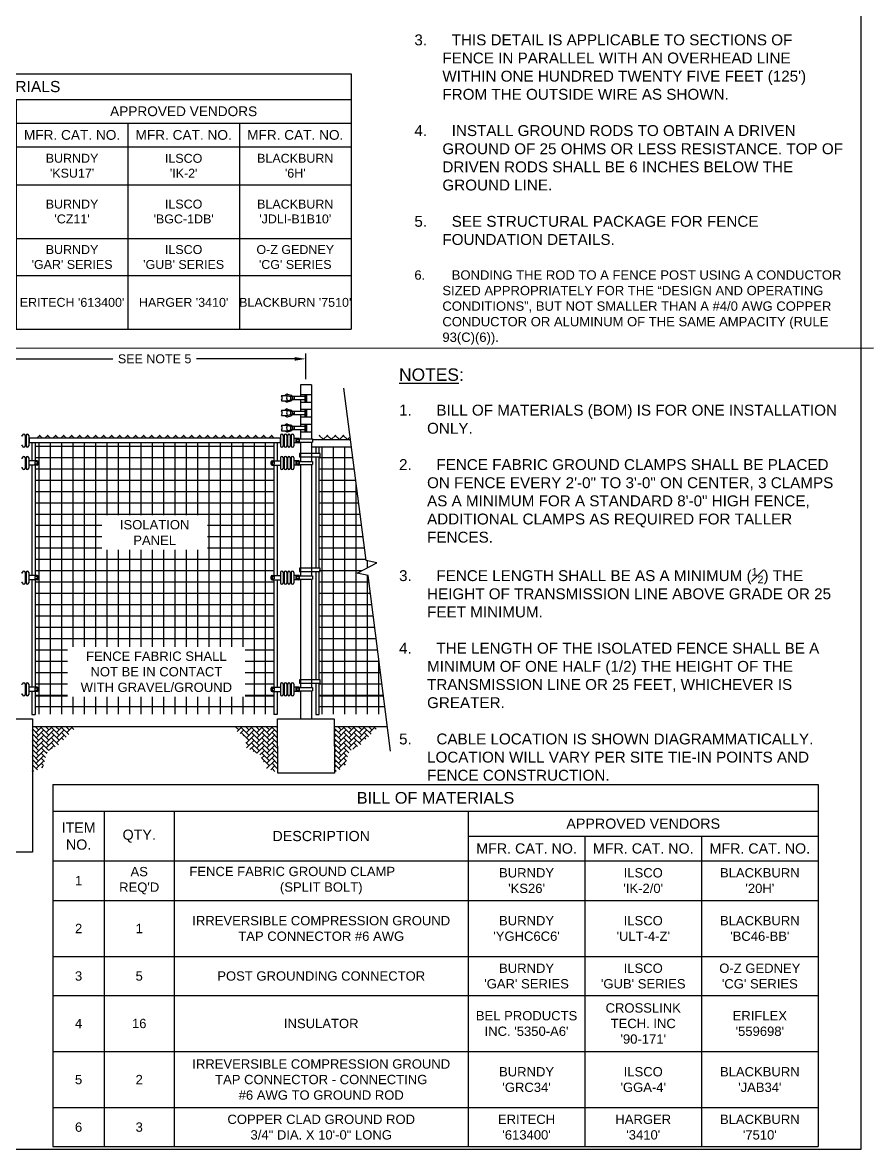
# Model space of a CAD drawing. Header units: feet. Extents: x -17 to 155, y -41 to 44.
# Drawn here: x 23.02 to 32.55, y -0.74 to 11.89 of the extents above; entities that cross this region are included whole.
import ezdxf

# ---------------------------------------------------------------- set-up
doc = ezdxf.new("R2010")
doc.units = ezdxf.units.FT
doc.header["$MEASUREMENT"] = 0
doc.layers.get('Defpoints').update_dxf_attribs({"color": 5})
for name, color, linetype in [('E-DETL', 7, 'Continuous'), ('G-ANNO-DIMS', 1, 'Continuous'), ('G-ANNO-TEXT', 1, 'Continuous'), ('G-BRDR', 5, 'Continuous')]:
    doc.layers.add(name, color=color, linetype=linetype)
doc.styles.add('NEI-A', font='arial.ttf')
doc.styles.add('ROMANS', font='arial.ttf')
doc.dimstyles.new('NEI-A', dxfattribs={"dimtxt": 0.1, "dimasz": 0.125, "dimexe": 0.0625, "dimexo": 0.0625, "dimgap": 0.0625, "dimtad": 0, "dimtih": 1, "dimtoh": 1, "dimdec": 4, "dimzin": 3, "dimdsep": 46, "dimlunit": 4, "dimtxsty": 'NEI-A', "dimcen": 0, "dimadec": 0, "dimazin": 0, "dimtfac": 0.75, "dimtdec": 4, "dimtofl": 0, "dimtmove": 0, "dimatfit": 3, "dimfxl": 1, "dimfrac": 1, "dimtolj": 1, "dimtzin": 0, "dimarcsym": 0})
pattern_1 = [(0, (-1.26273, -4.01569), (0, 0.1267852), []), (90, (-1.26273, -4.01569), (-0.1267852, 8e-18), [])]
pattern_2 = [(45, (1.314227, 9.669623), (5e-18, 0.05737644), [0.1217138, -0.04057127]), (135, (1.342915, 9.69831), (5e-18, 0.05737644), [0.1217138, -0.04057127])]

# ---------------------------------------------------------------- blocks, each defined once
blk = doc.blocks.new('*D9')
at = {"layer": 'Defpoints', "color": 0, "transparency": 16777216}
for p in [(26.193, 8.119), (22.805, 7.827), (26.193, 7.827)]:
    blk.add_point(p, dxfattribs=at)
at = {"layer": 'G-ANNO-DIMS', "color": 0, "lineweight": -2, "transparency": 16777216}
for p, q in [((22.805, 7.89), (22.805, 8.181)), ((22.93, 8.119), (24.031, 8.119)), ((26.068, 8.119), (24.967, 8.119)), ((26.193, 7.89), (26.193, 8.181))]:
    blk.add_line(p, q, dxfattribs=at)
at = {"layer": 'G-ANNO-DIMS', "color": 0, "transparency": 16777216}
for points in [[(22.93, 8.139), (22.93, 8.098), (22.805, 8.119)], [(26.068, 8.139), (26.068, 8.098), (26.193, 8.119)]]:
    blk.add_solid(points, dxfattribs=at)
at = {"layer": 'G-ANNO-DIMS', "color": 0, "transparency": 16777216, "insert": (24.499, 8.119), "char_height": 0.1, "attachment_point": 5, "style": 'NEI-A'}
blk.add_mtext('\\A1;SEE NOTE 5', dxfattribs=at)
blk = doc.blocks.new('*T46')
at = {"layer": 'G-ANNO-TEXT', "color": 0, "linetype": 'ByBlock', "lineweight": -2, "transparency": 16777216}
for p, q in [((0, 0), (8.573, 0)), ((0, 0), (0, -4.057)), ((8.573, 0), (8.573, -4.057)), ((0, -0.3), (8.573, -0.3)), ((0.575, -0.3), (0.575, -4.057)), ((1.359, -0.3), (1.359, -4.057)), ((4.652, -0.3), (4.652, -4.057)), ((4.652, -0.578), (8.573, -0.578)), ((5.959, -0.578), (5.959, -4.057)), ((7.266, -0.578), (7.266, -4.057)), ((0, -0.856), (8.573, -0.856)), ((0, -1.299), (8.573, -1.299)), ((0, -1.928), (8.573, -1.928)), ((0, -2.364), (8.573, -2.364)), ((0, -2.991), (8.573, -2.991)), ((0, -3.62), (8.573, -3.62)), ((0, -4.057), (8.573, -4.057))]:
    blk.add_line(p, q, dxfattribs=at)
at = {"layer": 'G-ANNO-TEXT', "color": 0, "transparency": 16777216, "attachment_point": 5, "style": 'NEI-A'}
for s, insert, char_height, width in [('BILL OF MATERIALS', (4.286, -0.15), 0.13068, 8.44727), ('ITEM\\PNO.', (0.288, -0.578), 0.1144, 0.44955), ('QTY.', (0.967, -0.578), 0.1144, 0.65864), ('APPROVED VENDORS', (6.613, -0.439), 0.11437, 3.795), ('DESCRIPTION', (3.006, -0.578), 0.11437, 3.16773), ('MFR. CAT. NO.', (5.306, -0.717), 0.11437, 1.24148), ('MFR. CAT. NO.', (6.613, -0.717), 0.11437, 1.24148), ('MFR. CAT. NO.', (7.919, -0.717), 0.11437, 1.24148), ("AS\\PREQ'D", (0.967, -1.077), 0.1045, 0.71875), ('FENCE FABRIC GROUND CLAMP                 (SPLIT BOLT)', (3.006, -1.077), 0.10455, 3.22784), ("BURNDY\\P'KS26'", (5.306, -1.077), 0.1045, 1.24148), ("ILSCO\\P'IK-2/0'", (6.613, -1.077), 0.1045, 1.24148), ("BLACKBURN\\P'20H'", (7.919, -1.077), 0.1045, 1.24148), ('1', (0.288, -1.077), 0.105, 0.50966), ('\\A1;IRREVERSIBLE COMPRESSION GROUND\\PTAP CONNECTOR #6 AWG', (3.006, -1.613), 0.10455, 3.22784), ("BURNDY\\P'YGHC6C6'", (5.306, -1.613), 0.1045, 1.24148), ("ILSCO\\P'ULT-4-Z'", (6.613, -1.613), 0.1045, 1.24148), ("BLACKBURN\\P'BC46-BB'", (7.919, -1.613), 0.1045, 1.24148), ('2', (0.288, -1.613), 0.105, 0.50966), ('1', (0.967, -1.613), 0.105, 0.71875), ("BURNDY\\P'GAR' SERIES", (5.306, -2.146), 0.10455, 1.24148), ("ILSCO\\P'GUB' SERIES", (6.613, -2.146), 0.10455, 1.24148), ("O-Z GEDNEY\\P'CG' SERIES", (7.919, -2.146), 0.10455, 1.24148), ('3', (0.288, -2.146), 0.105, 0.50966), ('5', (0.967, -2.146), 0.105, 0.71875), ('POST GROUNDING CONNECTOR', (3.006, -2.146), 0.10455, 3.22784), ("CROSSLINK TECH. INC\\P'90-171'", (6.613, -2.678), 0.10455, 1.24148), ('4', (0.288, -2.678), 0.105, 0.50966), ('16', (0.967, -2.678), 0.1045, 0.71875), ('INSULATOR', (3.006, -2.678), 0.1045, 3.22784), ("BEL PRODUCTS INC. '5350-A6'", (5.306, -2.678), 0.10455, 1.24148), ("ERIFLEX\\P'559698'", (7.919, -2.678), 0.1045, 1.24148), ('\\A1;IRREVERSIBLE COMPRESSION GROUND\\PTAP CONNECTOR - CONNECTING\\P#6 AWG TO GROUND ROD', (3.006, -3.306), 0.10455, 3.22784), ('5', (0.288, -3.306), 0.105, 0.50966), ('2', (0.967, -3.306), 0.105, 0.71875), ("BURNDY\\P'GRC34'", (5.306, -3.306), 0.1045, 1.24148), ("ILSCO\\P'GGA-4'", (6.613, -3.306), 0.1045, 1.24148), ("BLACKBURN\\P'JAB34'", (7.919, -3.306), 0.1045, 1.24148), ('6', (0.288, -3.839), 0.105, 0.50966), ('3', (0.967, -3.839), 0.105, 0.71875), ('\\A1;COPPER CLAD GROUND ROD \\P3/4" DIA. X 10\'-0" LONG', (3.006, -3.839), 0.10455, 3.22784), ("ERITECH\\P'613400'", (5.306, -3.839), 0.1045, 1.24148), ("HARGER\\P'3410'", (6.613, -3.839), 0.1045, 1.24148), ("BLACKBURN\\P'7510'", (7.919, -3.839), 0.1045, 1.24148)]:
    blk.add_mtext(s, dxfattribs=dict(at, insert=insert, char_height=char_height, width=width))
blk = doc.blocks.new('*T47')
at = {"layer": 'G-ANNO-TEXT', "color": 0, "linetype": 'ByBlock', "lineweight": -2, "transparency": 16777216}
for p, q in [((0, 0), (8.2, 0)), ((0, 0), (0, -2.861)), ((8.2, 0), (8.2, -2.861)), ((0, -0.287), (8.2, -0.287)), ((0.55, -0.287), (0.55, -2.861)), ((1.3, -0.287), (1.3, -2.861)), ((4.45, -0.287), (4.45, -2.861)), ((4.45, -0.553), (8.2, -0.553)), ((5.7, -0.553), (5.7, -2.861)), ((6.95, -0.553), (6.95, -2.861)), ((0, -0.818), (8.2, -0.818)), ((0, -1.242), (8.2, -1.242)), ((0, -1.844), (8.2, -1.844)), ((0, -2.261), (8.2, -2.261)), ((0, -2.861), (8.2, -2.861))]:
    blk.add_line(p, q, dxfattribs=at)
at = {"layer": 'G-ANNO-TEXT', "color": 0, "transparency": 16777216, "attachment_point": 5}
for s, insert, char_height, width, style in [('BILL OF MATERIALS', (4.1, -0.143), 0.125, 8.08, 'NEI-A'), ('APPROVED VENDORS', (6.325, -0.42), 0.1094, 3.63, 'NEI-A'), ('ITEM\\PNO.', (0.275, -0.553), 0.1094, 0.43, 'NEI-A'), ('QTY.', (0.925, -0.553), 0.1094, 0.63, 'NEI-A'), ('DESCRIPTION', (2.875, -0.553), 0.1094, 3.03, 'NEI-A'), ('MFR. CAT. NO.', (5.075, -0.685), 0.1094, 1.1875, 'NEI-A'), ('MFR. CAT. NO.', (6.325, -0.685), 0.1094, 1.1875, 'NEI-A'), ('MFR. CAT. NO.', (7.575, -0.685), 0.1094, 1.1875, 'NEI-A'), ("AS\\PREQ'D", (0.925, -1.03), 0.1, 0.6875, 'NEI-A'), ('FENCE FABRIC GROUND CLAMP               (SPLIT BOLT)', (2.875, -1.03), 0.1, 3.0875, 'NEI-A'), ('1', (0.275, -1.03), 0.1, 0.4875, 'NEI-A'), ("BURNDY\\P'KSU17'", (5.075, -1.03), 0.1, 1.1875, 'NEI-A'), ("ILSCO\\P'IK-2'", (6.325, -1.03), 0.1, 1.1875, 'NEI-A'), ("BLACKBURN\\P'6H'", (7.575, -1.03), 0.1, 1.1875, 'NEI-A'), ('2', (0.275, -1.543), 0.1, 0.4875, 'NEI-A'), ('2', (0.925, -1.543), 0.1, 0.6875, 'NEI-A'), ('\\A1;MECHANICAL GROUNDING CLAMP - #6 AWG CONDUCTOR TO 3/4" GROUND ROD', (2.875, -1.543), 0.1, 3.0875, 'NEI-A'), ("BURNDY\\P'CZ11'", (5.075, -1.543), 0.1, 1.1875, 'NEI-A'), ("ILSCO\\P'BGC-1DB'", (6.325, -1.543), 0.1, 1.1875, 'NEI-A'), ("BLACKBURN\\P'JDLI-B1B10'", (7.575, -1.543), 0.1, 1.1875, 'NEI-A'), ('3', (0.275, -2.053), 0.1, 0.4875, 'NEI-A'), ('2', (0.925, -2.053), 0.1, 0.6875, 'NEI-A'), ('POST GROUNDING CONNECTOR', (2.875, -2.053), 0.1, 3.0875, 'NEI-A'), ("BURNDY\\P'GAR' SERIES", (5.075, -2.053), 0.1, 1.1875, 'NEI-A'), ("ILSCO\\P'GUB' SERIES", (6.325, -2.053), 0.1, 1.1875, 'NEI-A'), ("O-Z GEDNEY\\P'CG' SERIES", (7.575, -2.053), 0.1, 1.1875, 'NEI-A'), ('4', (0.275, -2.561), 0.1, 0.4875, 'NEI-A'), ('2', (0.925, -2.561), 0.1, 0.6875, 'ROMANS'), ('\\A1;COPPER CLAD GROUND ROD 3/4" DIA. X 10\'-0" LONG', (2.875, -2.561), 0.1, 3.0875, 'ROMANS'), ("ERITECH '613400'", (5.075, -2.561), 0.1, 1.1875, 'ROMANS'), ("HARGER '3410'", (6.325, -2.561), 0.1, 1.1875, 'ROMANS'), ("BLACKBURN '7510'", (7.575, -2.561), 0.1, 1.1875, 'ROMANS')]:
    blk.add_mtext(s, dxfattribs=dict(at, insert=insert, char_height=char_height, width=width, style=style))

msp = doc.modelspace()

# ---------------------------------------------------------------- hatches: boundary and pattern name
at = {"layer": 'E-DETL', "linetype": 'Continuous'}
h = msp.add_hatch(dxfattribs=at)
h.set_pattern_fill('ANSI37', color=9, scale=0.507141)
h.set_pattern_definition([(45, (12.85588, 40.027074), (-0.04482534, 0.04482534), []), (135, (12.85588, 40.027074), (-0.04482534, -0.04482534), [])])
h.paths.add_polyline_path([(23.16217, 7.2287), (25.83599, 7.2287), (25.83599, 7.26503), (23.16217, 7.26503)])
h = msp.add_hatch(dxfattribs=at)
h.set_pattern_fill('ANSI37', color=9, scale=0.507141)
h.set_pattern_definition([(45, (19.396165, 40.027074), (-0.04482534, 0.04482534), []), (135, (19.396165, 40.027074), (-0.04482534, -0.04482534), [])])
h.paths.add_polyline_path([(26.68644, 7.26503), (26.69293, 7.2146), (26.3424, 7.2146), (26.3424, 7.26503)])
h = msp.add_hatch(dxfattribs=at)
h.set_pattern_fill('NET', color=9, scale=1.014282)
h.set_pattern_definition(pattern_1)
edge = h.paths.add_edge_path()
edge.add_line((25.83599, 6.92781), (25.81485, 6.92781))
edge.add_arc((25.81485, 6.94012), 0.01232, 180, 270, ccw=False)
edge.add_line((25.80254, 6.94012), (25.80254, 6.96475))
edge.add_arc((25.81485, 6.96475), 0.01232, 90, 180, ccw=False)
edge.add_line((25.81485, 6.97707), (25.83599, 6.97707))
edge.add_line((25.83599, 6.97707), (25.83599, 7.17944))
edge.add_line((25.83599, 7.17944), (23.16217, 7.17944))
edge.add_line((23.16217, 7.17944), (23.16217, 6.97707))
edge.add_line((23.16217, 6.97707), (23.1833, 6.97707))
edge.add_arc((23.1833, 6.96475), 0.01232, 0, 90, ccw=False)
edge.add_line((23.19562, 6.96475), (23.19562, 6.94012))
edge.add_arc((23.1833, 6.94012), 0.01232, -90, 0, ccw=False)
edge.add_line((23.1833, 6.92781), (23.16217, 6.92781))
edge.add_line((23.16217, 6.92781), (23.16217, 4.13795))
edge.add_line((23.16217, 4.13795), (25.83599, 4.13795))
edge.add_line((25.83599, 4.13795), (25.83599, 4.39209))
edge.add_line((25.83599, 4.39209), (25.81485, 4.39209))
edge.add_arc((25.81485, 4.40441), 0.01232, 180, 270, ccw=False)
edge.add_line((25.80254, 4.40441), (25.80254, 4.42904))
edge.add_arc((25.81485, 4.42904), 0.01232, 90, 180, ccw=False)
edge.add_line((25.81485, 4.44136), (25.83599, 4.44136))
edge.add_line((25.83599, 4.44136), (25.83599, 5.64317))
edge.add_line((25.83599, 5.64317), (25.81485, 5.64317))
edge.add_arc((25.81485, 5.65548), 0.01232, 180, 270, ccw=False)
edge.add_line((25.80254, 5.65548), (25.80254, 5.68012))
edge.add_arc((25.81485, 5.68012), 0.01232, 90, 180, ccw=False)
edge.add_line((25.81485, 5.69243), (25.83599, 5.69243))
edge.add_line((25.83599, 5.69243), (25.83599, 6.92781))
h = msp.add_hatch(dxfattribs=at)
h.set_pattern_fill('NET', color=9, scale=1.014282)
h.set_pattern_definition(pattern_1)
h.paths.add_polyline_path([(26.88907, 5.69179), (27.0892, 4.13795), (26.3424, 4.13795), (26.3424, 4.48591), (26.35254, 4.48591), (26.35254, 4.52286), (26.3424, 4.52286), (26.3424, 7.01612), (26.35254, 7.01612), (26.35254, 7.05307), (26.3424, 7.05307), (26.3424, 7.13008), (26.70382, 7.13008), (26.86747, 5.85945), (26.98804, 5.83236), (26.76851, 5.71887)])
h = msp.add_hatch(dxfattribs=at)
h.set_pattern_fill('AR-HBONE', color=9, scale=0.010143)
h.set_pattern_definition([(45, (4.695166, 9.669623), (5e-18, 0.05737644), [0.1217138, -0.04057127]), (135, (4.723854, 9.69831), (5e-18, 0.05737644), [0.1217138, -0.04057127])])
h.paths.add_polyline_path([(23.12918, 3.99624), (23.62612, 3.99624), (23.4181, 3.79187), (23.29675, 3.72355), (23.24944, 3.54467), (23.12918, 3.48849)])
h = msp.add_hatch(dxfattribs=at)
h.set_pattern_fill('AR-HBONE', color=9, scale=0.010143)
h.set_pattern_definition(pattern_2)
h.paths.add_polyline_path([(25.35346, 3.99624), (25.87619, 3.99624), (25.87619, 3.4865), (25.75403, 3.5324), (25.6763, 3.68503), (25.52729, 3.75948), (25.51736, 3.8786)])
h = msp.add_hatch(dxfattribs=at)
h.set_pattern_fill('AR-HBONE', color=9, scale=0.010143)
h.set_pattern_definition(pattern_2)
h.paths.add_polyline_path([(26.51012, 3.99624), (27.00706, 3.99624), (26.79904, 3.79187), (26.67769, 3.72355), (26.63037, 3.54467), (26.51012, 3.48849)])

# ---------------------------------------------------------------- linework, layer by layer
msp.add_line((26.13158, 4.08723), (26.25474, 4.08723))
at = {"flags": 128}
msp.add_lwpolyline([(26.25474, 7.82725), (26.13158, 7.82725)], dxfattribs=at)
for points in [[(26.3424, 7.05857), (26.3424, 7.13008), (26.30545, 7.13008), (26.30545, 7.05857)], [(26.30545, 7.02163), (26.30545, 5.77394)], [(26.3424, 5.77394), (26.3424, 7.02163)], [(26.30545, 5.73699), (26.30545, 4.52286)], [(26.3424, 4.52286), (26.3424, 5.73699)], [(26.30545, 4.48591), (26.30545, 4.13379), (26.3424, 4.13379), (26.3424, 4.48591)]]:
    msp.add_lwpolyline(points)
at = {"layer": 'Defpoints', "color": 5}
msp.add_lwpolyline([(0, 21.43182), (32.40909, 21.43182), (32.40909, -0.73926), (0, -0.73926)], close=True, dxfattribs=at)
at = {"layer": 'E-DETL', "color": 4, "linetype": 'Continuous'}
for p, q in [((25.92115, 7.71024), (25.92115, 7.70409)), ((25.92115, 7.71024), (25.98273, 7.71024)), ((25.98273, 7.71024), (25.98273, 7.70409)), ((25.98436, 7.7103), (26.02159, 7.69907)), ((25.98791, 7.72209), (26.02514, 7.71086)), ((26.13198, 7.71983), (26.25474, 7.71983)), ((26.18095, 7.71983), (26.18095, 7.63566)), ((26.19118, 7.71983), (26.19118, 7.63596)), ((26.19973, 7.71983), (26.19973, 7.63566)), ((25.92115, 7.65482), (25.92115, 7.64866)), ((25.92115, 7.64866), (25.98273, 7.64866)), ((25.98273, 7.65482), (25.98273, 7.64866)), ((25.98436, 7.64861), (26.02159, 7.65984)), ((25.98791, 7.63682), (26.02514, 7.64805)), ((26.02132, 7.69661), (26.02132, 7.6623)), ((26.18095, 7.69661), (26.02132, 7.69661)), ((26.02132, 7.6623), (26.18095, 7.6623)), ((26.03849, 7.69177), (26.03849, 7.66714)), ((26.06312, 7.69177), (26.03849, 7.69177)), ((26.06312, 7.66714), (26.03849, 7.66714)), ((26.06312, 7.69177), (26.06312, 7.66714)), ((26.13198, 7.63566), (26.25474, 7.63566)), ((25.92115, 7.54468), (25.92115, 7.53852)), ((25.92115, 7.54468), (25.98273, 7.54468)), ((25.92115, 7.48926), (25.92115, 7.4831)), ((25.92115, 7.4831), (25.98273, 7.4831)), ((25.98273, 7.54468), (25.98273, 7.53852)), ((25.98273, 7.48926), (25.98273, 7.4831)), ((25.98436, 7.54473), (26.02159, 7.5335)), ((25.98436, 7.48305), (26.02159, 7.49428)), ((25.98791, 7.55653), (26.02514, 7.54529)), ((25.98791, 7.47125), (26.02514, 7.48249)), ((26.02132, 7.53105), (26.02132, 7.49673)), ((26.18095, 7.53105), (26.02132, 7.53105)), ((26.02132, 7.49673), (26.18095, 7.49673)), ((26.03849, 7.52621), (26.03849, 7.50157)), ((26.06312, 7.52621), (26.03849, 7.52621)), ((26.06312, 7.50157), (26.03849, 7.50157)), ((26.06312, 7.52621), (26.06312, 7.50157)), ((26.13198, 7.55426), (26.25474, 7.55426)), ((26.13198, 7.4701), (26.25474, 7.4701)), ((26.18095, 7.55426), (26.18095, 7.4701)), ((26.19118, 7.55426), (26.19118, 7.47039)), ((26.19973, 7.55426), (26.19973, 7.4701)), ((25.92115, 7.37604), (25.92115, 7.36989)), ((25.92115, 7.37604), (25.98273, 7.37604)), ((25.98273, 7.37604), (25.98273, 7.36989)), ((25.98436, 7.3761), (26.02159, 7.36487)), ((25.98436, 7.31441), (26.02159, 7.32564)), ((25.98791, 7.38789), (26.02514, 7.37666)), ((26.02132, 7.36241), (26.02132, 7.32809)), ((26.18095, 7.36241), (26.02132, 7.36241)), ((26.02132, 7.32809), (26.18095, 7.32809)), ((26.03849, 7.35757), (26.03849, 7.33294)), ((26.06312, 7.35757), (26.03849, 7.35757)), ((26.06312, 7.33294), (26.03849, 7.33294)), ((26.06312, 7.35757), (26.06312, 7.33294)), ((26.13198, 7.38563), (26.25474, 7.38563)), ((26.18095, 7.38563), (26.18095, 7.30146)), ((26.19118, 7.38563), (26.19118, 7.30176)), ((26.19973, 7.38563), (26.19973, 7.30146)), ((23.04886, 7.26194), (23.04886, 7.14371)), ((23.05871, 7.26194), (23.05871, 7.14371)), ((23.08827, 7.26194), (23.08827, 7.14371)), ((23.09524, 7.2287), (23.09524, 7.17944)), ((25.90444, 7.2287), (25.90444, 7.17944)), ((25.90444, 7.22746), (25.90989, 7.22746)), ((25.90989, 7.26194), (25.90989, 7.14371)), ((25.92115, 7.32062), (25.92115, 7.31446)), ((25.92115, 7.31446), (25.98273, 7.31446)), ((25.93945, 7.26194), (25.93945, 7.14371)), ((25.9493, 7.26194), (25.9493, 7.14371)), ((25.97886, 7.26194), (25.97886, 7.14371)), ((25.98273, 7.32062), (25.98273, 7.31446)), ((25.98791, 7.30262), (26.02514, 7.31385)), ((25.98871, 7.26194), (25.98871, 7.14371)), ((26.01827, 7.26194), (26.01827, 7.14371)), ((26.02812, 7.26194), (26.02812, 7.14371)), ((26.05768, 7.26194), (26.05768, 7.14371)), ((26.1127, 7.22746), (26.05768, 7.22746)), ((26.08191, 7.2213), (26.08191, 7.18435)), ((26.08191, 7.2213), (26.26705, 7.2213)), ((26.08806, 7.21514), (26.08806, 7.19051)), ((26.1127, 7.21514), (26.08806, 7.21514)), ((26.1127, 7.21514), (26.1127, 7.19051)), ((26.11885, 7.2213), (26.11885, 7.18435)), ((26.11926, 7.2213), (26.11926, 7.18435)), ((26.13198, 7.30146), (26.25474, 7.30146)), ((26.26705, 7.2213), (26.26705, 7.18435)), ((26.26746, 7.2213), (26.26746, 7.18435)), ((23.09524, 7.18088), (23.08827, 7.18088)), ((25.90444, 7.18049), (25.90989, 7.18049)), ((26.1127, 7.17819), (26.05768, 7.17819)), ((26.08191, 7.18435), (26.26705, 7.18435)), ((26.1127, 7.19051), (26.08806, 7.19051)), ((23.04886, 7.01156), (23.04886, 6.89332)), ((23.05871, 7.01156), (23.05871, 6.89332)), ((23.08827, 7.01156), (23.08827, 6.89332)), ((23.1833, 6.97707), (23.08827, 6.97707)), ((23.1833, 6.96475), (23.15867, 6.96475)), ((23.15867, 6.96475), (23.15867, 6.94012)), ((23.1833, 6.96475), (23.1833, 6.94012)), ((23.19562, 6.94012), (23.19562, 6.96475)), ((25.80254, 6.94012), (25.80254, 6.96475)), ((25.81485, 6.97707), (25.90989, 6.97707)), ((25.81485, 6.96475), (25.83949, 6.96475)), ((25.81485, 6.96475), (25.81485, 6.94012)), ((25.83949, 6.96475), (25.83949, 6.94012)), ((25.90989, 7.01156), (25.90989, 6.89332)), ((25.93945, 7.01156), (25.93945, 6.89332)), ((25.9493, 7.01156), (25.9493, 6.89332)), ((25.97886, 7.01156), (25.97886, 6.89332)), ((25.98871, 7.01156), (25.98871, 6.89332)), ((26.01827, 7.01156), (26.01827, 6.89332)), ((26.02812, 7.01156), (26.02812, 6.89332)), ((26.05768, 7.01156), (26.05768, 6.89332)), ((26.1127, 6.97707), (26.05768, 6.97707)), ((26.08191, 6.97091), (26.08191, 6.93396)), ((26.08191, 6.97091), (26.26705, 6.97091)), ((26.08806, 6.96475), (26.08806, 6.94012)), ((26.1127, 6.96475), (26.08806, 6.96475)), ((26.1127, 6.96475), (26.1127, 6.94012)), ((26.11885, 6.97091), (26.11885, 6.93396)), ((26.26705, 6.97091), (26.26705, 6.93396)), ((23.1833, 6.92781), (23.08827, 6.92781)), ((23.1833, 6.94012), (23.15867, 6.94012)), ((25.81485, 6.94012), (25.83949, 6.94012)), ((25.81485, 6.92781), (25.90989, 6.92781)), ((26.1127, 6.92781), (26.05768, 6.92781)), ((26.08191, 6.93396), (26.26705, 6.93396)), ((26.1127, 6.94012), (26.08806, 6.94012)), ((23.04886, 5.72692), (23.04886, 5.60868)), ((23.05871, 5.72692), (23.05871, 5.60868)), ((23.08827, 5.72692), (23.08827, 5.60868)), ((23.1833, 5.69243), (23.08827, 5.69243)), ((25.81485, 5.69243), (25.90989, 5.69243)), ((25.90989, 5.72692), (25.90989, 5.60868)), ((25.93945, 5.72692), (25.93945, 5.60868)), ((25.9493, 5.72692), (25.9493, 5.60868)), ((25.97886, 5.72692), (25.97886, 5.60868)), ((25.98871, 5.72692), (25.98871, 5.60868)), ((26.01827, 5.72692), (26.01827, 5.60868)), ((26.02812, 5.72692), (26.02812, 5.60868)), ((26.05768, 5.72692), (26.05768, 5.60868)), ((26.1127, 5.69243), (26.05768, 5.69243)), ((26.08191, 5.68627), (26.08191, 5.64933)), ((26.08191, 5.68627), (26.26705, 5.68627)), ((26.11885, 5.68627), (26.11885, 5.64933)), ((26.26705, 5.68627), (26.26705, 5.64933)), ((23.1833, 5.64317), (23.08827, 5.64317)), ((23.1833, 5.68012), (23.15867, 5.68012)), ((23.15867, 5.68012), (23.15867, 5.65548)), ((23.1833, 5.65548), (23.15867, 5.65548)), ((23.1833, 5.68012), (23.1833, 5.65548)), ((23.19562, 5.65548), (23.19562, 5.68012)), ((25.80254, 5.65548), (25.80254, 5.68012)), ((25.81485, 5.68012), (25.83949, 5.68012)), ((25.81485, 5.68012), (25.81485, 5.65548)), ((25.81485, 5.65548), (25.83949, 5.65548)), ((25.81485, 5.64317), (25.90989, 5.64317)), ((25.83949, 5.68012), (25.83949, 5.65548)), ((26.1127, 5.64317), (26.05768, 5.64317)), ((26.08191, 5.64933), (26.26705, 5.64933)), ((26.08806, 5.68012), (26.08806, 5.65548)), ((26.1127, 5.68012), (26.08806, 5.68012)), ((26.1127, 5.65548), (26.08806, 5.65548)), ((26.1127, 5.68012), (26.1127, 5.65548)), ((23.04886, 4.47584), (23.04886, 4.35761)), ((23.05871, 4.47584), (23.05871, 4.35761)), ((23.08827, 4.47584), (23.08827, 4.35761)), ((23.1833, 4.44136), (23.08827, 4.44136)), ((23.1833, 4.42904), (23.15867, 4.42904)), ((23.15867, 4.42904), (23.15867, 4.40441)), ((23.1833, 4.42904), (23.1833, 4.40441)), ((23.19562, 4.40441), (23.19562, 4.42904)), ((25.80254, 4.40441), (25.80254, 4.42904)), ((25.81485, 4.44136), (25.90989, 4.44136)), ((25.81485, 4.42904), (25.83949, 4.42904)), ((25.81485, 4.42904), (25.81485, 4.40441)), ((25.83949, 4.42904), (25.83949, 4.40441)), ((25.90989, 4.47584), (25.90989, 4.35761)), ((25.93945, 4.47584), (25.93945, 4.35761)), ((25.9493, 4.47584), (25.9493, 4.35761)), ((25.97886, 4.47584), (25.97886, 4.35761)), ((25.98871, 4.47584), (25.98871, 4.35761)), ((26.01827, 4.47584), (26.01827, 4.35761)), ((26.02812, 4.47584), (26.02812, 4.35761)), ((26.05768, 4.47584), (26.05768, 4.35761)), ((26.1127, 4.44136), (26.05768, 4.44136)), ((26.08191, 4.4352), (26.26705, 4.4352)), ((26.08191, 4.4352), (26.08191, 4.39825)), ((26.1127, 4.42904), (26.08806, 4.42904)), ((26.08806, 4.42904), (26.08806, 4.40441)), ((26.1127, 4.42904), (26.1127, 4.40441)), ((26.11885, 4.4352), (26.11885, 4.39825)), ((26.26705, 4.4352), (26.26705, 4.39825)), ((23.1833, 4.39209), (23.08827, 4.39209)), ((23.1833, 4.40441), (23.15867, 4.40441)), ((25.81485, 4.40441), (25.83949, 4.40441)), ((25.81485, 4.39209), (25.90989, 4.39209)), ((26.1127, 4.39209), (26.05768, 4.39209)), ((26.08191, 4.39825), (26.26705, 4.39825)), ((26.1127, 4.40441), (26.08806, 4.40441)), ((26.13158, 4.39825), (26.13158, 4.37919)), ((26.25474, 4.39825), (26.25474, 4.37919))]:
    msp.add_line(p, q, dxfattribs=at)
at = {"layer": 'E-DETL', "color": 7, "linetype": 'Continuous'}
for p, q in [((26.13158, 7.82725), (26.13158, 7.69661)), ((26.25474, 7.82725), (26.25474, 7.2213)), ((26.13158, 7.6623), (26.13158, 7.53105)), ((26.13158, 7.49673), (26.13158, 7.36241)), ((26.13158, 7.32809), (26.13158, 7.2213)), ((25.90989, 7.2287), (23.08827, 7.2287)), ((25.90989, 7.17944), (23.08827, 7.17944)), ((23.12522, 7.17944), (23.12522, 6.97707)), ((23.16217, 7.17944), (23.16217, 6.97707)), ((25.83599, 7.17944), (25.83599, 6.97707)), ((25.87294, 7.17944), (25.87294, 6.97707)), ((26.13158, 7.18435), (26.13158, 6.97091)), ((26.25474, 7.18435), (26.25474, 6.97091)), ((23.12522, 6.92781), (23.12522, 5.69243)), ((23.16217, 6.92781), (23.16217, 5.69243)), ((25.83599, 6.92781), (25.83599, 5.69243)), ((25.87294, 6.92781), (25.87294, 5.69243)), ((26.13158, 6.93396), (26.13158, 5.68627)), ((26.25474, 6.93396), (26.25474, 5.68627)), ((23.12522, 5.64317), (23.12522, 4.44136)), ((23.16217, 5.64354), (23.16217, 4.44098)), ((25.83599, 5.64354), (25.83599, 4.44136)), ((25.87294, 5.64317), (25.87294, 4.44136)), ((26.13158, 5.64933), (26.13158, 4.4352)), ((26.25474, 5.64933), (26.25474, 4.4352)), ((23.12522, 4.39209), (23.12522, 4.13379)), ((23.16217, 4.39247), (23.16217, 4.13379)), ((25.83599, 4.39247), (25.83599, 4.13379)), ((25.87294, 4.39209), (25.87294, 4.13379)), ((26.13158, 4.39825), (26.13158, 4.08723)), ((26.25474, 4.39825), (26.25474, 4.08723)), ((23.12522, 4.13379), (23.16217, 4.13379)), ((25.87294, 4.13379), (25.83599, 4.13379))]:
    msp.add_line(p, q, dxfattribs=at)
at = {"layer": 'E-DETL', "color": 6, "linetype": 'Continuous'}
msp.add_lwpolyline([(27.14268, 3.72278), (26.88907, 5.69179), (26.76851, 5.71887), (26.98804, 5.83236), (26.86747, 5.85945), (26.61875, 7.79051)], dxfattribs=at)
at = {"layer": 'E-DETL', "color": 7, "linetype": 'Continuous'}
for points in [[(26.26746, 7.2146), (26.69293, 7.2146)], [(26.70382, 7.13008), (26.25474, 7.13008)], [(25.83599, 4.33897), (23.16217, 4.33897)], [(27.06331, 4.33897), (26.3424, 4.33897)]]:
    msp.add_lwpolyline(points, dxfattribs=at)
at = {"layer": 'E-DETL', "color": 4, "linetype": 'Continuous'}
for points in [[(26.12143, 7.02163), (26.35254, 7.02163), (26.35254, 7.05857), (26.12143, 7.05857)], [(26.12143, 5.73699), (26.35254, 5.73699), (26.35254, 5.77394), (26.12143, 5.77394)], [(26.12143, 4.48591), (26.35254, 4.48591), (26.35254, 4.52286), (26.12143, 4.52286)]]:
    msp.add_lwpolyline(points, close=True, dxfattribs=at)
at = {"layer": 'E-DETL', "color": 7, "linetype": 'Continuous'}
for points in [[(23.12918, 2.58996), (22.49525, 2.58996), (22.49525, 4.08723), (23.12918, 4.08723)], [(26.51246, 3.47629), (25.87853, 3.47629), (25.87619, 4.08723), (26.51012, 4.08723)]]:
    msp.add_lwpolyline(points, close=True, dxfattribs=at)
at = {"layer": 'E-DETL', "color": 4, "linetype": 'Continuous'}
for points in [[(25.87619, 3.99624), (23.12918, 3.99624)], [(27.10746, 3.99624), (26.51012, 3.99624)]]:
    msp.add_lwpolyline(points, dxfattribs=at)
for centre, radius, start, end in [((25.87569, 7.67945), 0.05171, 331.552993, 28.447007), ((25.9808, 7.69851), 0.02463, 73.212138, 151.543049), ((26.0282, 7.67945), 0.05171, 151.552993, 208.447007), ((25.9808, 7.69851), 0.01232, 73.212138, 107.636724), ((26.01803, 7.68728), 0.02463, 22.276049, 73.212138), ((25.9808, 7.6604), 0.02463, 208.456951, 286.787862), ((25.9808, 7.6604), 0.01232, 252.363276, 286.787862), ((26.01803, 7.68728), 0.01232, 49.300387, 73.212138), ((26.01803, 7.67163), 0.01232, 286.787862, 310.699613), ((26.01803, 7.67163), 0.02463, 286.787862, 337.723951), ((25.87569, 7.51389), 0.05171, 331.552993, 28.447007), ((25.9808, 7.53294), 0.02463, 73.212138, 151.543049), ((25.9808, 7.49484), 0.02463, 208.456951, 286.787862), ((26.0282, 7.51389), 0.05171, 151.552993, 208.447007), ((25.9808, 7.53294), 0.01232, 73.212138, 107.636724), ((25.9808, 7.49484), 0.01232, 252.363276, 286.787862), ((26.01803, 7.52171), 0.01232, 49.300387, 73.212138), ((26.01803, 7.50607), 0.01232, 286.787862, 310.699613), ((26.01803, 7.52171), 0.02463, 22.276049, 73.212138), ((26.01803, 7.50607), 0.02463, 286.787862, 337.723951), ((25.87569, 7.34525), 0.05171, 331.552993, 28.447007), ((25.9808, 7.36431), 0.02463, 73.212138, 151.543049), ((26.0282, 7.34525), 0.05171, 151.552993, 208.447007), ((25.9808, 7.36431), 0.01232, 73.212138, 107.636724), ((26.01803, 7.35308), 0.01232, 49.300387, 73.212138), ((26.01803, 7.33743), 0.01232, 286.787862, 310.699613), ((26.01803, 7.35308), 0.02463, 22.276049, 73.212138), ((26.01803, 7.33743), 0.02463, 286.787862, 337.723951), ((23.01437, 7.26194), 0.00493, 180, 0), ((23.03408, 7.26194), 0.01478, 0, 180), ((23.05378, 7.26194), 0.00493, 180, 0), ((23.07349, 7.26194), 0.01478, 0, 180), ((25.92467, 7.26194), 0.01478, 0, 180), ((25.94437, 7.26194), 0.00493, 180, 0), ((25.96408, 7.26194), 0.01478, 0, 180), ((25.9808, 7.3262), 0.02463, 208.456951, 286.787862), ((25.9808, 7.3262), 0.01232, 252.363276, 286.787862), ((25.98378, 7.26194), 0.00493, 180, 0), ((26.00349, 7.26194), 0.01478, 0, 180), ((26.02319, 7.26194), 0.00493, 180, 0), ((26.0429, 7.26194), 0.01478, 0, 180), ((26.1127, 7.21514), 0.01232, 30, 90), ((23.01437, 7.14371), 0.00493, 0, 180), ((23.03408, 7.14371), 0.01478, 180, 0), ((23.05378, 7.14371), 0.00493, 0, 180), ((23.07349, 7.14371), 0.01478, 180, 0), ((25.92467, 7.14371), 0.01478, 180, 0), ((25.94437, 7.14371), 0.00493, 0, 180), ((25.96408, 7.14371), 0.01478, 180, 0), ((25.98378, 7.14371), 0.00493, 0, 180), ((26.00349, 7.14371), 0.01478, 180, 0), ((26.02319, 7.14371), 0.00493, 0, 180), ((26.0429, 7.14371), 0.01478, 180, 0), ((26.1127, 7.19051), 0.01232, 270, 330), ((23.01437, 7.01156), 0.00493, 180, 0), ((23.03408, 7.01156), 0.01478, 0, 180), ((23.05378, 7.01156), 0.00493, 180, 0), ((23.07349, 7.01156), 0.01478, 0, 180), ((23.1833, 6.96475), 0.01232, 0, 90), ((25.81485, 6.96475), 0.01232, 90, 180), ((25.92467, 7.01156), 0.01478, 0, 180), ((25.94437, 7.01156), 0.00493, 180, 0), ((25.96408, 7.01156), 0.01478, 0, 180), ((25.98378, 7.01156), 0.00493, 180, 0), ((26.00349, 7.01156), 0.01478, 0, 180), ((26.02319, 7.01156), 0.00493, 180, 0), ((26.0429, 7.01156), 0.01478, 0, 180), ((26.1127, 6.96475), 0.01232, 30, 90), ((23.01437, 6.89332), 0.00493, 0, 180), ((23.03408, 6.89332), 0.01478, 180, 0), ((23.05378, 6.89332), 0.00493, 0, 180), ((23.07349, 6.89332), 0.01478, 180, 0), ((23.1833, 6.94012), 0.01232, 270, 0), ((25.81485, 6.94012), 0.01232, 180, 270), ((25.92467, 6.89332), 0.01478, 180, 0), ((25.94437, 6.89332), 0.00493, 0, 180), ((25.96408, 6.89332), 0.01478, 180, 0), ((25.98378, 6.89332), 0.00493, 0, 180), ((26.00349, 6.89332), 0.01478, 180, 0), ((26.02319, 6.89332), 0.00493, 0, 180), ((26.0429, 6.89332), 0.01478, 180, 0), ((26.1127, 6.94012), 0.01232, 270, 330), ((23.01437, 5.72692), 0.00493, 180, 0), ((23.03408, 5.72692), 0.01478, 0, 180), ((23.05378, 5.72692), 0.00493, 180, 0), ((23.07349, 5.72692), 0.01478, 0, 180), ((23.1833, 5.68012), 0.01232, 0, 90), ((25.81485, 5.68012), 0.01232, 90, 180), ((25.92467, 5.72692), 0.01478, 0, 180), ((25.94437, 5.72692), 0.00493, 180, 0), ((25.96408, 5.72692), 0.01478, 0, 180), ((25.98378, 5.72692), 0.00493, 180, 0), ((26.00349, 5.72692), 0.01478, 0, 180), ((26.02319, 5.72692), 0.00493, 180, 0), ((26.0429, 5.72692), 0.01478, 0, 180), ((26.1127, 5.68012), 0.01232, 30, 90), ((23.01437, 5.60868), 0.00493, 0, 180), ((23.03408, 5.60868), 0.01478, 180, 0), ((23.05378, 5.60868), 0.00493, 0, 180), ((23.07349, 5.60868), 0.01478, 180, 0), ((23.1833, 5.65548), 0.01232, 270, 0), ((25.81485, 5.65548), 0.01232, 180, 270), ((25.92467, 5.60868), 0.01478, 180, 0), ((25.94437, 5.60868), 0.00493, 0, 180), ((25.96408, 5.60868), 0.01478, 180, 0), ((25.98378, 5.60868), 0.00493, 0, 180), ((26.00349, 5.60868), 0.01478, 180, 0), ((26.02319, 5.60868), 0.00493, 0, 180), ((26.0429, 5.60868), 0.01478, 180, 0), ((26.1127, 5.65548), 0.01232, 270, 330), ((23.01437, 4.47584), 0.00493, 180, 0), ((23.03408, 4.47584), 0.01478, 0, 180), ((23.05378, 4.47584), 0.00493, 180, 0), ((23.07349, 4.47584), 0.01478, 0, 180), ((23.1833, 4.42904), 0.01232, 0, 90), ((25.81485, 4.42904), 0.01232, 90, 180), ((25.92467, 4.47584), 0.01478, 0, 180), ((25.94437, 4.47584), 0.00493, 180, 0), ((25.96408, 4.47584), 0.01478, 0, 180), ((25.98378, 4.47584), 0.00493, 180, 0), ((26.00349, 4.47584), 0.01478, 0, 180), ((26.02319, 4.47584), 0.00493, 180, 0), ((26.0429, 4.47584), 0.01478, 0, 180), ((26.1127, 4.42904), 0.01232, 30, 90), ((23.01437, 4.35761), 0.00493, 0, 180), ((23.03408, 4.35761), 0.01478, 180, 0), ((23.05378, 4.35761), 0.00493, 0, 180), ((23.07349, 4.35761), 0.01478, 180, 0), ((23.1833, 4.40441), 0.01232, 270, 0), ((25.81485, 4.40441), 0.01232, 180, 270), ((25.92467, 4.35761), 0.01478, 180, 0), ((25.94437, 4.35761), 0.00493, 0, 180), ((25.96408, 4.35761), 0.01478, 180, 0), ((25.98378, 4.35761), 0.00493, 0, 180), ((26.00349, 4.35761), 0.01478, 180, 0), ((26.02319, 4.35761), 0.00493, 0, 180), ((26.0429, 4.35761), 0.01478, 180, 0), ((26.1127, 4.40441), 0.01232, 270, 330)]:
    msp.add_arc(centre, radius, start, end, dxfattribs=at)
at = {"layer": 'G-BRDR', "flags": 128}
msp.add_lwpolyline([(0, 8.23372), (32.55096, 8.24165)], dxfattribs=at)

# ---------------------------------------------------------------- block references
for name, p in [('*T47', (18.49883, 11.31249)), ('*T46', (23.35912, 3.34962))]:
    msp.add_blockref(name, p)

# ---------------------------------------------------------------- texts
at = {"layer": 'G-ANNO-TEXT', "char_height": 0.10454545, "attachment_point": 1, "style": 'NEI-A'}
for s, insert, width in [('\\A1;{\\H1.3333x;\\LNOTES\\l:\\P\\pxi-2,l2;}\\P\\pi-3,l3;{\\H1.1667x;1.^IBILL OF MATERIALS (BOM) IS FOR ONE INSTALLATION ONLY.\\P\\P2.^IFENCE FABRIC GROUND CLAMPS SHALL BE PLACED ON FENCE EVERY 2\'-0" TO 3\'-0" ON CENTER, 3 AS A MINIMUM FOR A STANDARD 8\'-0" HIGH FENCE, ADDITIONAL CLAMPS AS REQUIRED FOR TALLER FENCES.\\P\\pi0,l0;\\P\\pi-3,l3;3.^ITHIS DETAIL IS APPLICABLE TO SECTIONS OF FENCE IN PARALLEL WITH AN OVERHEAD LINE WITHIN ONE HUNDRED TWENTY FIVE FEET (125\') FROM THE OUTSIDE WIRE AS SHOWN.\\P\\pi0,l0;\\P\\pi-3,l3;4.^IINSTALL GROUND RODS TO OBTAIN A DRIVEN GROUND OF 25 OHMS OR LESS RESISTANCE. TOP OF DRIVEN RODS SHALL BE 6 INCHES BELOW THE GROUND LINE.^J\\P\\A0;5.^ISEE STRUCTURAL PACKAGE FOR FENCE FOUNDATION DETAILS.\\P\\pi0,l0;\\P\\pi-3,l3;\\H0.85712x;6.^IBONDING THE ROD TO A FENCE POST USING A CONDUCTOR SIZED APPROPRIATELY FOR THE “DESIGN AND OPERATING CONDITIONS”, BUT NOT SMALLER THAN A #4/0 AWG COPPER CONDUCTOR OR ALUMINUM OF THE SAME AMPACITY (RULE 93(C)(6)).}', (27.40859, 13.99082), 4.7915134), ('\\A1;{\\H1.3333x;\\LNOTES\\l:\\P\\pxi-2,l2;}\\P\\pi-3,l3;{\\H1.1667x;1.^IBILL OF MATERIALS (BOM) IS FOR ONE INSTALLATION ONLY.\\P\\P2.^IFENCE FABRIC GROUND CLAMPS SHALL BE PLACED ON FENCE EVERY 2\'-0" TO 3\'-0" ON CENTER, 3 CLAMPS AS A MINIMUM FOR A STANDARD 8\'-0" HIGH FENCE, ADDITIONAL CLAMPS AS REQUIRED FOR TALLER FENCES.\\P\\P3.^IFENCE LENGTH SHALL BE AS A MINIMUM (\\H0.7x;\\S1#2;\\H1.4286x;) THE HEIGHT OF TRANSMISSION LINE ABOVE GRADE OR 25 FEET MINIMUM.^J\\P4.^ITHE LENGTH OF THE ISOLATED FENCE SHALL BE A MINIMUM OF ONE HALF (1/2) THE HEIGHT OF THE TRANSMISSION LINE OR 25 FEET, WHICHEVER IS GREATER.\\P\\P5.^ICABLE LOCATION IS SHOWN DIAGRAMMATICALLY. LOCATION WILL VARY PER SITE TIE-IN POINTS AND FENCE CONSTRUCTION.}', (27.237, 8.01216), 5.0712987)]:
    msp.add_mtext(s, dxfattribs=dict(at, insert=insert, width=width))

# ---------------------------------------------------------------- dimensions: what is measured, and where the dimension line sits
at = {"layer": 'G-ANNO-DIMS'}
dim = msp.add_linear_dim(base=(26.19316, 8.11862), p1=(22.805, 7.82725), p2=(26.19316, 7.82725), text='SEE NOTE 5', dimstyle='NEI-A', dxfattribs=at)
dim.commit()
dim.dimension.update_dxf_attribs({"geometry": '*D9', "text_midpoint": (24.49908, 8.11862)})

# ---------------------------------------------------------------- next in the draw order: texts
at = {"layer": 'G-ANNO-TEXT', "char_height": 0.1045455, "attachment_point": 5, "style": 'NEI-A', "bg_fill": 3, "box_fill_scale": 1.5, "bg_fill_color": 256, "bg_fill_transparency": 0}
for s, width, insert in [('\\pxqc;ISOLATION PANEL', 1.0752337, (24.49908, 6.17367)), ('\\pxqc;FENCE FABRIC SHALL NOT BE IN CONTACT WITH GRAVEL/GROUND', 1.8828473, (24.51825, 4.61265))]:
    msp.add_mtext_dynamic_manual_height_columns(s, width=width, gutter_width=0.51456, heights=[0], dxfattribs=dict(at, insert=insert))

doc.saveas('drawing.dxf')
